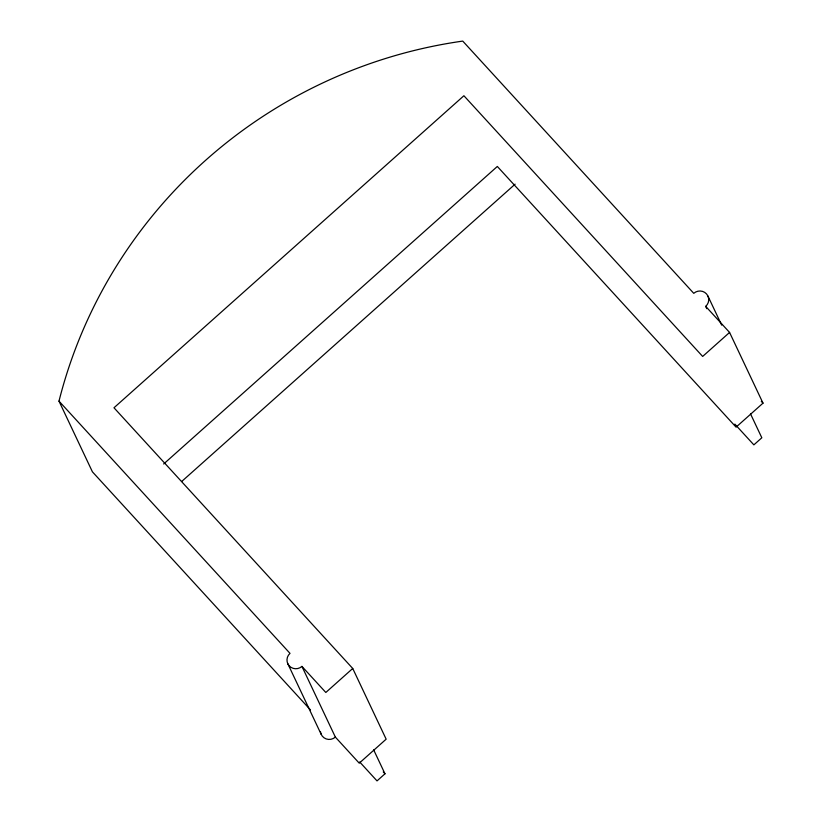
<?xml version="1.0" encoding="UTF-8"?>
<svg xmlns="http://www.w3.org/2000/svg" width="822" height="822" viewBox="0 0 822 822"><rect width="100%" height="100%" fill="white"/><g stroke="black" fill="none" stroke-linecap="round" stroke-linejoin="round"><path stroke-width="1.23" d="M310.449 709.9L92.424 471.838L58.999 401.136L59.215 400.242A479.236 467.882 -25.3 0 1 461.841 41.223L462.755 41.1L693.758 293.331A9.032 8.816 -25.3 0 1 706.458 293.855A9.032 8.816 -25.3 0 1 705.697 306.37L706.797 308.692M163.66 463.988L497.331 166.455L736.08 427.152L763.001 403.15L729.576 332.437L705.697 306.37M181.683 481.497L515.106 184.169M729.576 332.437L702.656 356.44L463.906 95.742L113.981 407.774L352.73 668.471L325.82 692.473L301.941 666.406A9.032 8.816 -25.3 0 1 289.241 665.882A9.032 8.816 -25.3 0 1 290.002 653.367L58.999 401.136M373.661 749.859L384.984 773.8L377.021 780.9L359.697 761.973M761.295 401.29L763.001 403.15M734.837 424.09L753.866 444.866L761.819 437.777L750.496 413.826M383.247 771.92L384.984 773.8M301.941 666.406L335.366 737.108L359.245 763.176L386.155 739.173L352.73 668.471M707.978 296.156L721.675 325.142M287.731 663.58L321.155 734.282M335.366 737.108A9.032 8.816 -25.3 0 1 320.446 731.621"/></g></svg>
